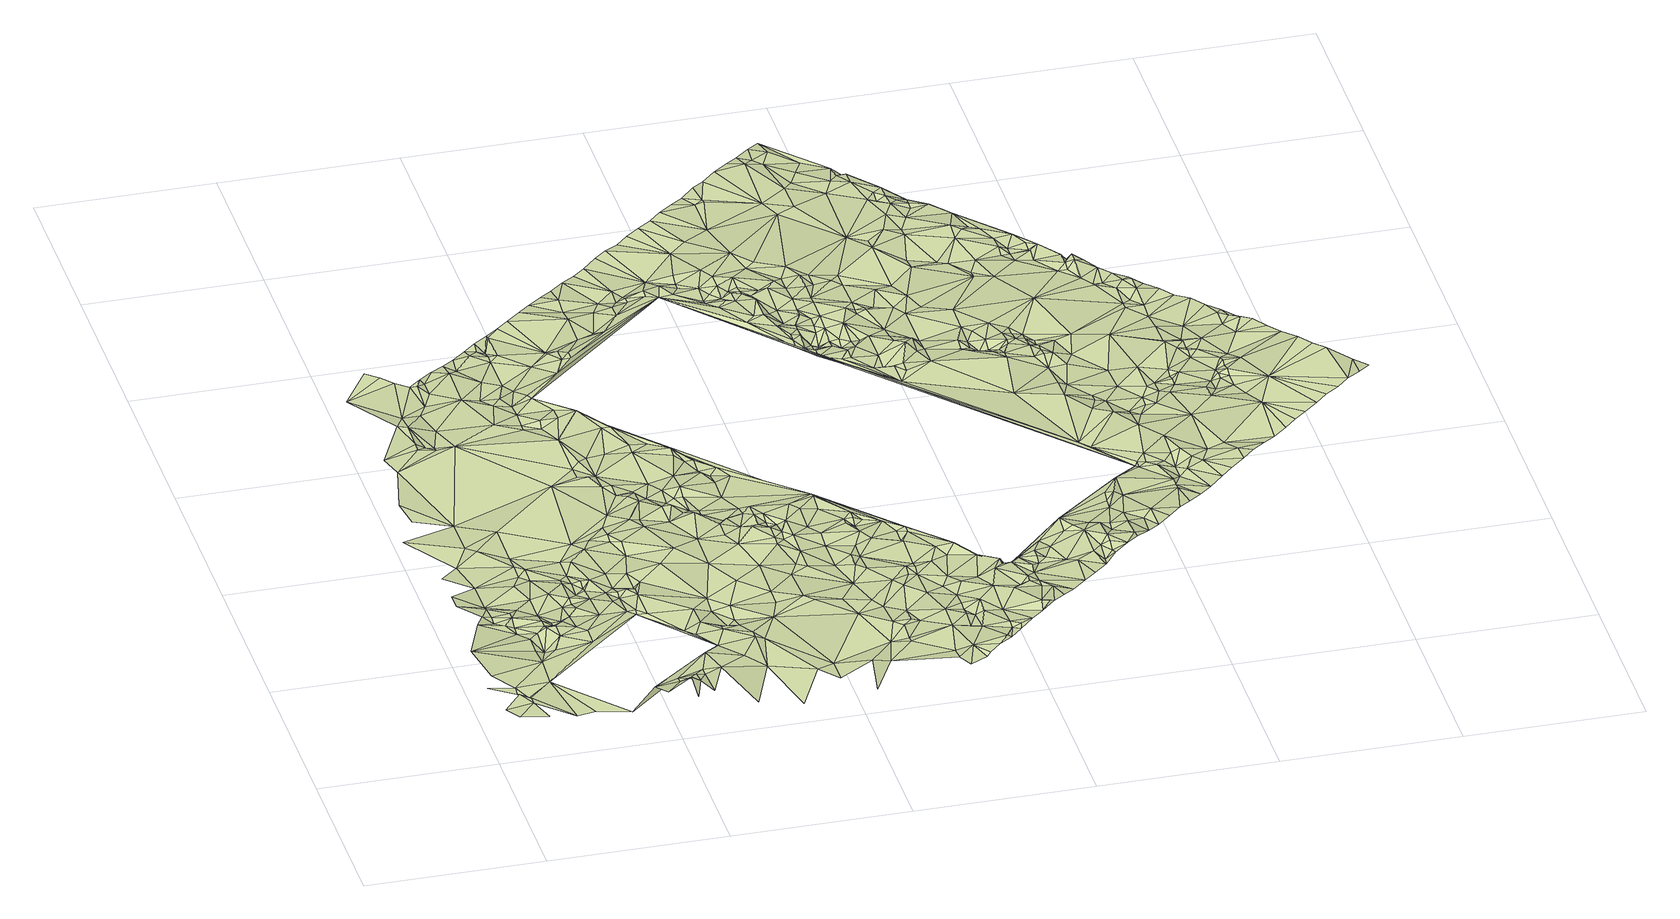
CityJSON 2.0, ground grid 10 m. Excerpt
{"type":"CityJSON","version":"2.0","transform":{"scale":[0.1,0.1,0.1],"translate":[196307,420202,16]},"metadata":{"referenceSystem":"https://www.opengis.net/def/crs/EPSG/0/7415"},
"CityObjects":{
"landuse1":{"type":"LandUse","attributes":{"3df_class":"Terrain","bgt_fysiekvoorkomen":"erf","bgt_status":"bestaand","identificatienamespace":"NL.IMGeo","onbegroeidterreindeeloptalud":"false","relatievehoogteligging":0,"aantal_punten":0},"geometry":[{"type":"MultiSurface","lod":"1","boundaries":[[[0,1,2]],[[3,2,1]],[[4,5,6]],[[7,1,0]],[[3,1,8]],[[9,6,3]],[[9,3,8]],[[4,6,9]],[[8,1,10]],[[11,12,13]],[[13,12,4]],[[4,9,14]],[[9,8,14]],[[14,8,10]],[[15,16,11]],[[4,14,13]],[[11,13,17]],[[10,18,14]],[[19,20,16]],[[21,11,17]],[[21,15,11]],[[22,23,24]],[[20,25,24]],[[19,16,26]],[[27,20,19]],[[15,26,16]],[[22,24,25]],[[25,20,27]],[[18,28,14]],[[19,29,27]],[[23,22,30]],[[19,26,29]],[[25,27,31]],[[17,13,32]],[[26,15,33]],[[26,33,29]],[[29,31,27]],[[34,35,30]],[[21,17,32]],[[13,36,32]],[[25,37,22]],[[13,14,38]],[[33,15,39]],[[39,15,21]],[[37,25,31]],[[32,39,21]],[[29,37,31]],[[33,40,29]],[[41,42,34]],[[33,39,43]],[[44,39,32]],[[32,36,45]],[[46,30,22]],[[36,13,38]],[[43,40,33]],[[45,44,32]],[[37,29,47]],[[22,37,48]],[[44,43,39]],[[40,47,29]],[[30,49,34]],[[22,48,46]],[[50,43,44]],[[45,50,44]],[[42,41,51]],[[45,36,38]],[[52,40,43]],[[53,41,34]],[[52,43,50]],[[37,47,48]],[[54,51,55]],[[40,56,47]],[[56,40,52]],[[46,57,30]],[[50,45,58]],[[52,50,59]],[[49,53,34]],[[56,52,59]],[[56,60,47]],[[58,59,50]],[[57,49,30]],[[56,59,60]],[[45,61,58]],[[61,45,38]],[[51,62,55]],[[63,48,47]],[[38,14,64]],[[47,60,65]],[[66,46,48]],[[60,59,67]],[[58,67,59]],[[63,47,65]],[[46,66,57]],[[53,68,41]],[[63,66,48]],[[65,60,67]],[[41,68,51]],[[53,49,69]],[[58,61,70]],[[67,58,70]],[[57,71,49]],[[66,71,57]],[[67,72,65]],[[68,53,69]],[[49,71,69]],[[73,74,75]],[[65,76,63]],[[70,72,67]],[[62,77,78]],[[79,65,72]],[[66,63,80]],[[81,61,38]],[[65,79,76]],[[82,71,66]],[[76,80,63]],[[83,28,74]],[[84,74,73]],[[72,85,79]],[[80,82,66]],[[73,75,86]],[[62,51,87]],[[72,70,85]],[[79,85,76]],[[88,69,71]],[[70,61,81]],[[89,78,77]],[[78,89,90]],[[91,80,76]],[[82,92,71]],[[91,76,85]],[[62,93,77]],[[80,94,82]],[[80,91,94]],[[95,84,73]],[[86,95,73]],[[81,38,64]],[[92,88,71]],[[96,97,86]],[[91,85,98]],[[85,70,99]],[[100,74,84]],[[92,82,94]],[[69,101,68]],[[91,102,94]],[[91,98,102]],[[86,97,95]],[[103,90,104]],[[105,84,95]],[[70,81,99]],[[77,106,89]],[[94,107,92]],[[107,94,102]],[[89,108,90]],[[62,87,93]],[[85,109,98]],[[97,105,95]],[[106,108,89]],[[101,69,88]],[[51,68,110]],[[98,111,102]],[[99,109,85]],[[106,77,93]],[[105,112,84]],[[92,107,111]],[[107,102,111]],[[90,108,104]],[[92,113,88]],[[114,115,97]],[[98,109,111]],[[97,115,105]],[[116,108,106]],[[111,113,92]],[[103,117,118]],[[103,104,119]],[[81,120,99]],[[116,106,93]],[[99,120,109]],[[115,112,105]],[[81,64,121]],[[121,120,81]],[[100,84,112]],[[103,119,117]],[[83,74,100]],[[104,108,122]],[[120,123,109]],[[109,124,111]],[[108,116,125]],[[93,87,116]],[[123,124,109]],[[114,126,115]],[[64,127,121]],[[87,51,110]],[[113,128,88]],[[129,113,111]],[[130,123,120]],[[108,125,122]],[[120,121,131]],[[124,129,111]],[[126,112,115]],[[130,124,123]],[[121,127,131]],[[125,116,87]],[[101,88,128]],[[130,120,131]],[[132,127,64]],[[128,113,129]],[[104,122,133]],[[101,110,68]],[[100,112,126]],[[130,134,124]],[[119,104,135]],[[130,131,136]],[[104,133,135]],[[129,124,137]],[[130,136,134]],[[83,132,64]],[[137,124,134]],[[101,128,138]],[[131,139,136]],[[127,140,131]],[[136,139,134]],[[127,132,140]],[[141,128,129]],[[134,139,137]],[[142,100,126]],[[83,143,132]],[[122,125,144]],[[133,145,135]],[[125,87,146]],[[132,143,147]],[[137,141,129]],[[148,149,126]],[[128,150,138]],[[122,144,133]],[[133,151,145]],[[83,100,142]],[[101,138,152]],[[135,145,153]],[[132,147,140]],[[141,150,128]],[[83,154,143]],[[145,151,155]],[[131,156,139]],[[143,154,147]],[[145,155,153]],[[133,144,151]],[[157,137,139]],[[142,126,149]],[[150,158,138]],[[131,140,156]],[[146,144,125]],[[138,158,152]],[[159,110,101]],[[101,152,159]],[[137,157,141]],[[141,160,150]],[[155,161,153]],[[160,158,150]],[[162,147,154]],[[87,110,163]],[[147,164,140]],[[142,165,83]],[[151,166,155]],[[87,167,146]],[[83,165,154]],[[168,147,162]],[[139,156,157]],[[147,168,164]],[[151,144,166]],[[166,161,155]],[[169,162,154]],[[165,142,149]],[[152,158,170]],[[140,164,156]],[[171,158,160]],[[172,160,141]],[[162,169,168]],[[173,167,87]],[[141,157,172]],[[169,154,174]],[[154,165,174]],[[170,159,152]],[[87,163,173]],[[146,175,144]],[[166,176,161]],[[164,168,177]],[[170,158,171]],[[159,178,110]],[[149,179,165]],[[180,181,149]],[[169,177,168]],[[175,182,144]],[[156,164,183]],[[160,172,171]],[[163,110,184]],[[185,184,110]],[[164,177,183]],[[186,166,144]],[[165,179,174]],[[182,186,144]],[[176,166,187]],[[167,188,146]],[[185,110,178]],[[146,189,175]],[[149,181,179]],[[157,156,190]],[[146,188,189]],[[182,175,191]],[[187,192,176]],[[186,187,166]],[[193,170,171]],[[159,194,178]],[[159,170,195]],[[174,196,169]],[[169,196,177]],[[157,190,172]],[[197,194,159]],[[156,183,198]],[[179,196,174]],[[177,196,183]],[[184,199,163]],[[175,200,191]],[[185,199,184]],[[175,189,200]],[[201,188,167]],[[170,193,195]],[[159,195,197]],[[202,182,191]],[[186,182,202]],[[178,199,185]],[[187,203,192]],[[171,204,193]],[[188,205,189]],[[199,206,163]],[[207,178,194]],[[156,198,190]],[[163,206,173]],[[172,208,171]],[[173,201,167]],[[199,178,207]],[[201,205,188]],[[181,209,179]],[[186,210,187]],[[191,200,211]],[[192,203,212]],[[199,213,206]],[[209,196,179]],[[197,214,194]],[[189,215,200]],[[194,216,207]],[[210,203,187]],[[206,213,173]],[[190,208,172]],[[171,208,204]],[[202,191,211]],[[193,217,195]],[[183,196,218]],[[193,204,217]],[[195,214,197]],[[202,210,186]],[[214,216,194]],[[189,205,219]],[[198,183,220]],[[181,221,209]],[[201,173,222]],[[201,222,205]],[[200,223,211]],[[203,224,212]],[[200,215,223]],[[225,199,207]],[[213,199,226]],[[195,227,214]],[[183,218,220]],[[215,189,219]],[[217,227,195]],[[227,216,214]],[[203,228,224]],[[224,229,212]],[[225,207,216]],[[203,210,228]],[[222,219,205]],[[204,230,217]],[[231,173,213]],[[198,232,190]],[[233,222,173]],[[228,234,224]],[[224,234,229]],[[225,216,227]],[[235,204,208]],[[227,217,236]],[[190,237,208]],[[238,202,211]],[[230,204,239]],[[240,228,210]],[[221,241,209]],[[238,210,202]],[[226,199,242]],[[217,230,236]],[[240,234,228]],[[233,215,219]],[[213,226,231]],[[204,235,239]],[[218,196,243]],[[232,198,220]],[[242,199,225]],[[222,233,219]],[[227,236,244]],[[245,229,234]],[[231,233,173]],[[211,223,246]],[[227,244,225]],[[223,215,246]],[[232,237,190]],[[234,240,247]],[[210,238,240]],[[230,248,236]],[[230,239,248]],[[220,218,243]],[[208,249,235]],[[245,234,247]],[[237,250,208]],[[209,251,196]],[[250,249,208]],[[215,233,252]],[[244,236,253]],[[196,254,243]],[[239,235,248]],[[236,248,253]],[[246,238,211]],[[255,231,226]],[[255,226,242]],[[256,225,244]],[[235,257,248]],[[244,253,258]],[[232,220,259]],[[245,247,260]],[[241,261,262]],[[263,253,248]],[[252,233,231]],[[220,243,259]],[[247,240,264]],[[248,257,265]],[[251,254,196]],[[242,225,256]],[[263,248,265]],[[235,249,266]],[[258,253,263]],[[241,267,209]],[[235,266,257]],[[238,264,240]],[[237,268,250]],[[244,258,256]],[[250,268,249]],[[255,252,231]],[[232,269,237]],[[247,264,260]],[[270,266,249]],[[268,270,249]],[[255,242,271]],[[268,237,272]],[[246,273,238]],[[215,252,274]],[[255,271,252]],[[259,275,232]],[[209,267,251]],[[276,265,257]],[[277,263,265]],[[243,254,278]],[[279,264,238]],[[263,277,258]],[[273,279,238]],[[280,242,256]],[[266,276,257]],[[237,281,272]],[[232,275,269]],[[267,241,262]],[[264,282,260]],[[270,283,266]],[[270,268,283]],[[256,258,284]],[[269,281,237]],[[242,285,271]],[[271,285,252]],[[286,273,246]],[[272,287,268]],[[285,242,280]],[[279,288,264]],[[279,273,288]],[[289,259,243]],[[276,277,265]],[[251,278,254]],[[290,275,259]],[[283,276,266]],[[268,291,283]],[[268,287,291]],[[292,258,277]],[[256,293,280]],[[294,288,273]],[[258,292,284]],[[285,295,252]],[[272,296,287]],[[281,296,272]],[[286,294,273]],[[278,289,243]],[[256,297,293]],[[297,256,284]],[[298,269,275]],[[299,267,262]],[[300,281,269]],[[290,298,275]],[[280,293,285]],[[289,290,259]],[[283,301,276]],[[291,301,283]],[[296,302,287]],[[287,303,291]],[[300,269,298]],[[252,295,274]],[[281,304,296]],[[288,305,264]],[[302,303,287]],[[300,304,281]],[[282,264,306]],[[293,295,285]],[[307,251,267]],[[291,308,301]],[[309,278,251]],[[291,303,308]],[[288,294,305]],[[302,296,310]],[[297,295,293]],[[311,297,284]],[[292,311,284]],[[310,296,304]],[[302,310,303]],[[312,300,298]],[[304,300,312]],[[282,306,313]],[[314,298,290]],[[303,310,308]],[[315,267,299]],[[316,292,277]],[[317,299,262]],[[307,267,318]],[[315,318,267]],[[246,215,319]],[[309,289,278]],[[274,295,297]],[[320,251,307]],[[311,274,297]],[[310,304,321]],[[304,312,321]],[[310,321,308]],[[289,314,290]],[[320,309,251]],[[316,311,292]],[[322,294,286]],[[264,305,306]],[[308,323,301]],[[324,312,298]],[[317,262,325]],[[316,274,311]],[[314,324,298]],[[313,326,327]],[[276,328,277]],[[308,321,323]],[[321,312,329]],[[330,307,318]],[[301,328,276]],[[322,305,294]],[[320,307,331]],[[332,318,315]],[[313,306,326]],[[333,314,289]],[[334,312,324]],[[331,307,330]],[[312,334,329]],[[335,315,299]],[[328,316,277]],[[336,289,309]],[[330,318,332]],[[320,336,309]],[[321,329,337]],[[338,324,314]],[[286,246,319]],[[321,337,323]],[[339,340,327]],[[341,333,289]],[[333,338,314]],[[327,326,339]],[[305,342,306]],[[301,323,328]],[[331,330,332]],[[335,299,317]],[[328,274,316]],[[215,274,343]],[[336,341,289]],[[335,332,315]],[[331,344,320]],[[322,342,305]],[[333,345,338]],[[341,345,333]],[[346,317,325]],[[324,338,347]],[[348,340,339]],[[325,349,346]],[[320,344,336]],[[329,350,337]],[[306,351,326]],[[324,352,334]],[[334,353,329]],[[337,354,323]],[[306,342,351]],[[331,332,355]],[[345,347,338]],[[346,335,317]],[[349,356,346]],[[347,352,324]],[[353,350,329]],[[326,357,339]],[[339,358,348]],[[337,350,354]],[[344,331,359]],[[354,328,323]],[[360,345,341]],[[336,360,341]],[[332,335,355]],[[361,342,322]],[[353,334,362]],[[362,334,352]],[[322,286,319]],[[359,331,355]],[[356,363,346]],[[351,357,326]],[[345,364,347]],[[344,365,336]],[[351,342,361]],[[357,358,339]],[[365,360,336]],[[366,346,363]],[[274,328,367]],[[364,352,347]],[[346,368,335]],[[350,369,354]],[[350,353,369]],[[353,362,370]],[[359,371,344]],[[370,362,352]],[[369,328,354]],[[360,372,345]],[[344,371,365]],[[355,335,373]],[[361,374,351]],[[370,375,353]],[[351,374,357]],[[376,364,345]],[[373,335,377]],[[335,368,377]],[[353,375,369]],[[360,365,371]],[[346,366,378]],[[376,345,372]],[[379,359,355]],[[346,378,368]],[[370,380,375]],[[381,355,373]],[[382,360,371]],[[383,371,359]],[[369,375,380]],[[355,381,384]],[[372,360,382]],[[358,357,385]],[[352,386,370]],[[364,386,352]],[[386,328,369]],[[385,387,358]],[[379,355,384]],[[388,357,374]],[[389,373,377]],[[379,383,359]],[[389,377,368]],[[361,322,319]],[[390,374,361]],[[370,386,380]],[[389,381,373]],[[369,380,386]],[[391,382,371]],[[366,392,378]],[[376,393,364]],[[388,385,357]],[[372,382,391]],[[394,371,383]],[[390,388,374]],[[395,389,368]],[[393,396,364]],[[367,328,386]],[[396,386,364]],[[384,381,397]],[[387,385,398]],[[397,381,389]],[[368,378,399]],[[394,391,371]],[[379,384,397]],[[383,379,400]],[[401,390,361]],[[402,395,368]],[[343,274,367]],[[399,378,392]],[[397,389,395]],[[403,388,390]],[[404,376,372]],[[388,405,385]],[[400,394,383]],[[368,399,402]],[[403,405,388]],[[376,406,393]],[[404,372,391]],[[393,406,396]],[[399,392,407]],[[396,367,386]],[[401,403,390]],[[406,376,404]],[[401,361,319]],[[397,395,408]],[[406,367,396]],[[409,379,397]],[[395,402,408]],[[400,379,409]],[[410,405,403]],[[411,391,394]],[[402,399,412]],[[399,407,412]],[[413,398,385]],[[400,414,394]],[[410,403,401]],[[405,413,385]],[[404,391,411]],[[397,408,409]],[[413,415,398]],[[416,402,412]],[[402,416,408]],[[417,367,406]],[[407,416,412]],[[404,417,406]],[[400,409,414]],[[410,413,405]],[[410,401,319]],[[394,418,411]],[[411,417,404]],[[394,414,418]],[[419,415,413]],[[408,420,409]],[[421,410,319]],[[422,408,416]],[[417,418,367]],[[413,410,421]],[[409,423,414]],[[418,417,411]],[[408,424,420]],[[408,422,424]],[[421,319,425]],[[418,343,367]],[[420,426,409]],[[426,423,409]],[[414,423,427]],[[414,427,418]],[[428,413,421]],[[429,425,319]],[[425,430,421]],[[431,424,422]],[[432,419,413]],[[428,421,430]],[[423,433,427]],[[420,434,426]],[[413,428,435]],[[420,424,436]],[[437,429,319]],[[438,423,426]],[[423,439,433]],[[440,431,422]],[[419,432,441]],[[427,343,418]],[[440,424,431]],[[442,437,319]],[[430,425,443]],[[438,439,423]],[[420,436,434]],[[444,425,429]],[[433,343,427]],[[426,434,438]],[[343,433,439]],[[444,443,425]],[[413,435,432]],[[440,445,424]],[[443,428,430]],[[445,436,424]],[[441,432,446]],[[434,447,438]],[[319,448,442]],[[343,439,449]],[[436,447,434]],[[438,450,439]],[[451,429,437]],[[435,428,452]],[[447,450,438]],[[453,445,440]],[[445,447,436]],[[429,454,444]],[[444,455,443]],[[439,456,449]],[[439,450,456]],[[452,428,443]],[[429,451,454]],[[442,457,437]],[[444,454,455]],[[432,458,446]],[[437,459,451]],[[432,435,452]],[[460,443,455]],[[445,461,447]],[[457,459,437]],[[456,462,449]],[[450,462,456]],[[453,461,445]],[[343,449,463]],[[454,451,459]],[[455,454,460]],[[442,464,457]],[[452,443,465]],[[443,460,465]],[[450,447,466]],[[462,467,449]],[[467,468,449]],[[454,459,469]],[[442,470,464]],[[454,471,460]],[[472,442,448]],[[470,442,472]],[[454,469,471]],[[432,473,458]],[[474,459,457]],[[447,461,466]],[[459,475,469]],[[463,449,468]],[[464,474,457]],[[476,462,450]],[[462,477,467]],[[458,473,478]],[[474,475,459]],[[469,479,471]],[[467,477,468]],[[460,480,465]],[[475,479,469]],[[460,471,480]],[[481,470,472]],[[482,472,448]],[[483,471,479]],[[470,484,464]],[[485,474,464]],[[452,486,432]],[[479,475,487]],[[476,477,462]],[[471,483,480]],[[474,487,475]],[[466,488,450]],[[484,485,464]],[[482,448,489]],[[472,490,481]],[[481,491,470]],[[477,492,468]],[[486,452,465]],[[490,472,482]],[[343,463,493]],[[450,488,476]],[[468,492,463]],[[432,486,473]],[[470,494,484]],[[479,495,483]],[[490,491,481]],[[482,489,496]],[[497,474,485]],[[470,491,494]],[[474,497,487]],[[487,495,479]],[[498,482,496]],[[490,482,499]],[[484,497,485]],[[483,495,480]],[[476,492,477]],[[499,482,498]],[[500,465,480]],[[490,501,491]],[[473,502,478]],[[499,501,490]],[[503,478,502]],[[504,496,489]],[[497,505,487]],[[448,506,489]],[[487,505,495]],[[494,507,484]],[[498,508,499]],[[504,498,496]],[[484,507,497]],[[486,465,500]],[[491,509,494]],[[501,499,508]],[[488,466,510]],[[511,489,512]],[[491,501,509]],[[492,513,463]],[[495,514,480]],[[504,508,498]],[[508,515,501]],[[511,504,489]],[[486,502,473]],[[501,515,509]],[[489,506,512]],[[507,516,497]],[[517,494,509]],[[480,514,500]],[[494,518,507]],[[488,519,476]],[[497,520,505]],[[521,511,512]],[[518,494,517]],[[476,522,492]],[[505,514,495]],[[497,516,520]],[[523,515,508]],[[319,524,448]],[[523,508,504]],[[513,493,463]],[[525,521,512]],[[510,526,488]],[[503,527,528]],[[507,518,516]],[[529,509,515]],[[515,523,529]],[[517,509,529]],[[530,504,511]],[[503,502,527]],[[523,504,530]],[[511,521,531]],[[532,486,500]],[[522,513,492]],[[526,519,488]],[[520,533,505]],[[525,512,506]],[[533,514,505]],[[518,534,516]],[[519,522,476]],[[518,517,534]],[[535,529,523]],[[511,531,530]],[[534,517,529]],[[535,523,530]],[[536,500,514]],[[516,537,520]],[[538,521,525]],[[534,537,516]],[[531,521,538]],[[539,493,513]],[[528,527,540]],[[541,535,530]],[[531,541,530]],[[533,536,514]],[[526,542,519]],[[529,535,543]],[[522,539,513]],[[500,544,532]],[[529,543,534]],[[545,533,520]],[[546,520,537]],[[542,547,519]],[[500,536,544]],[[548,525,506]],[[549,538,525]],[[535,541,543]],[[549,525,548]],[[502,550,527]],[[551,541,531]],[[547,522,519]],[[545,520,546]],[[552,542,526]],[[539,553,493]],[[527,554,540]],[[551,543,541]],[[542,555,547]],[[556,536,533]],[[557,531,538]],[[557,551,531]],[[553,539,522]],[[548,506,558]],[[343,493,524]],[[552,555,542]],[[537,534,559]],[[560,549,548]],[[561,522,547]],[[545,556,533]],[[559,534,543]],[[527,550,554]],[[554,562,540]],[[555,563,547]],[[448,564,506]],[[486,565,502]],[[543,551,557]],[[563,561,547]],[[556,544,536]],[[560,548,558]],[[486,532,565]],[[566,545,546]],[[549,567,538]],[[546,537,568]],[[522,561,569]],[[522,569,553]],[[552,570,555]],[[557,538,571]],[[567,549,560]],[[545,566,556]],[[570,563,555]],[[572,558,506]],[[570,561,563]],[[573,562,554]],[[502,574,550]],[[575,544,556]],[[543,576,559]],[[577,543,557]],[[559,568,537]],[[553,578,493]],[[571,538,567]],[[579,566,546]],[[556,566,575]],[[561,580,569]],[[565,532,544]],[[560,558,572]],[[543,577,576]],[[569,581,553]],[[582,557,571]],[[574,554,550]],[[577,557,582]],[[583,561,570]],[[584,546,568]],[[559,576,585]],[[569,580,581]],[[586,567,560]],[[583,580,561]],[[579,575,566]],[[546,584,579]],[[568,559,585]],[[586,560,572]],[[587,493,578]],[[576,588,585]],[[589,582,571]],[[581,578,553]],[[589,571,567]],[[554,574,573]],[[576,577,588]],[[493,587,590]],[[585,591,568]],[[574,502,565]],[[588,591,585]],[[580,592,581]],[[583,570,593]],[[589,567,586]],[[575,579,594]],[[592,580,583]],[[582,595,577]],[[572,506,596]],[[568,591,597]],[[588,597,591]],[[598,586,572]],[[582,589,595]],[[598,589,586]],[[493,590,599]],[[584,594,579]],[[581,592,600]],[[573,574,601]],[[600,578,581]],[[575,602,544]],[[577,603,588]],[[448,524,564]],[[604,583,593]],[[568,605,584]],[[598,595,589]],[[597,605,568]],[[604,592,583]],[[603,597,588]],[[577,595,606]],[[506,564,596]],[[607,587,578]],[[577,606,603]],[[544,602,565]],[[608,598,572]],[[609,600,592]],[[594,602,575]],[[590,587,607]],[[609,592,604]],[[605,597,603]],[[578,600,610]],[[594,584,611]],[[574,612,601]],[[493,599,524]],[[613,601,612]],[[607,578,610]],[[614,595,598]],[[584,605,611]],[[565,615,574]],[[607,599,590]],[[616,600,609]],[[617,609,604]],[[610,600,616]],[[618,598,608]],[[619,605,603]],[[614,598,618]],[[599,607,610]],[[603,606,619]],[[620,613,612]],[[616,609,617]],[[595,621,606]],[[612,574,622]],[[622,574,615]],[[608,572,623]],[[572,596,623]],[[615,565,602]],[[619,611,605]],[[611,624,594]],[[595,614,621]],[[625,619,606]],[[620,612,626]],[[617,627,616]],[[594,624,602]],[[628,618,608]],[[626,612,629]],[[614,618,628]],[[612,622,629]],[[626,630,620]],[[625,606,631]],[[628,632,614]],[[628,608,633]],[[610,616,634]],[[616,627,635]],[[621,631,606]],[[621,614,632]],[[636,596,564]],[[599,610,637]],[[608,638,633]],[[564,524,639]],[[640,629,622]],[[632,628,633]],[[641,622,615]],[[642,611,619]],[[626,629,643]],[[608,623,638]],[[630,626,643]],[[602,641,615]],[[524,599,644]],[[621,632,645]],[[632,633,646]],[[642,624,611]],[[629,640,647]],[[641,640,622]],[[634,616,635]],[[624,648,602]],[[638,649,633]],[[632,646,645]],[[650,564,639]],[[639,524,651]],[[652,630,643]],[[649,646,633]],[[623,653,638]],[[644,599,637]],[[654,623,596]],[[655,610,634]],[[596,636,656]],[[638,657,649]],[[658,636,564]],[[657,638,653]],[[639,651,659]],[[637,610,655]],[[629,660,643]],[[651,524,644]],[[648,661,602]],[[619,625,662]],[[647,660,629]],[[645,663,621]],[[621,663,631]],[[596,656,654]],[[624,661,648]],[[664,646,649]],[[665,624,642]],[[646,663,645]],[[657,653,666]],[[667,651,644]],[[660,652,643]],[[658,564,650]],[[668,647,640]],[[657,664,649]],[[653,623,669]],[[641,668,640]],[[634,635,670]],[[625,631,662]],[[659,651,667]],[[644,671,667]],[[672,641,602]],[[666,664,657]],[[673,639,659]],[[662,642,619]],[[664,674,646]],[[671,644,637]],[[674,663,646]],[[675,666,653]],[[602,661,676]],[[665,677,624]],[[654,669,623]],[[656,636,678]],[[650,639,673]],[[624,677,661]],[[669,675,653]],[[664,666,679]],[[680,636,658]],[[659,667,681]],[[682,652,660]],[[683,634,670]],[[665,642,684]],[[682,660,647]],[[681,667,671]],[[676,672,602]],[[683,655,634]],[[679,674,664]],[[682,647,668]],[[666,675,679]],[[656,678,654]],[[678,636,685]],[[655,686,637]],[[671,637,686]],[[668,641,687]],[[688,663,674]],[[680,685,636]],[[674,679,689]],[[690,669,654]],[[691,658,650]],[[674,689,688]],[[658,691,680]],[[681,671,692]],[[687,641,672]],[[665,684,677]],[[693,675,669]],[[686,692,671]],[[675,694,679]],[[659,681,695]],[[684,642,696]],[[690,693,669]],[[689,679,697]],[[661,677,698]],[[699,655,683]],[[679,694,697]],[[699,686,655]],[[700,682,668]],[[687,700,668]],[[661,698,676]],[[701,654,678]],[[631,663,702]],[[689,697,688]],[[703,690,654]],[[704,675,693]],[[705,694,675]],[[642,662,696]],[[680,691,685]],[[673,659,706]],[[705,675,704]],[[659,695,706]],[[693,690,703]],[[695,681,692]],[[707,692,686]],[[701,703,654]],[[697,694,708]],[[703,704,693]],[[687,709,700]],[[694,705,708]],[[710,682,700]],[[650,673,711]],[[650,712,691]],[[631,713,662]],[[707,686,699]],[[710,700,709]],[[714,678,685]],[[676,698,715]],[[716,687,672]],[[717,672,676]],[[650,711,712]],[[695,692,718]],[[663,688,702]],[[705,704,719]],[[719,704,703]],[[707,720,692]],[[685,691,714]],[[721,716,672]],[[721,672,717]],[[719,708,705]],[[717,676,715]],[[695,718,706]],[[709,687,722]],[[701,723,703]],[[701,678,724]],[[720,718,692]],[[711,673,725]],[[677,684,726]],[[702,713,631]],[[709,722,710]],[[722,687,716]],[[697,702,688]],[[696,662,727]],[[698,677,728]],[[729,707,699]],[[721,730,716]],[[726,684,696]],[[725,712,711]],[[730,721,717]],[[697,708,731]],[[723,719,703]],[[732,691,712]],[[720,707,733]],[[678,714,724]],[[730,722,716]],[[696,727,734]],[[733,707,729]],[[717,715,735]],[[698,728,715]],[[730,717,736]],[[691,732,714]],[[662,713,727]],[[724,723,701]],[[706,718,737]],[[708,719,731]],[[738,712,725]],[[722,739,710]],[[736,717,740]],[[737,718,720]],[[673,706,741]],[[740,717,735]],[[726,696,734]],[[728,677,726]],[[725,673,741]],[[739,722,730]],[[734,727,713]],[[719,723,731]],[[730,736,739]],[[732,712,738]],[[702,697,731]],[[737,720,733]],[[735,715,742]],[[738,725,743]],[[736,740,739]],[[729,744,733]],[[735,742,740]],[[738,743,732]],[[706,737,741]],[[732,745,714]],[[740,742,739]],[[715,728,746]],[[725,741,743]],[[715,746,742]],[[714,747,724]],[[726,748,728]],[[749,733,744]],[[734,713,750]],[[737,733,751]],[[752,723,724]],[[732,743,753]],[[754,726,734]],[[752,731,723]],[[714,745,747]],[[753,745,732]],[[746,739,742]],[[733,749,751]],[[748,755,728]],[[756,748,726]],[[757,741,737]],[[754,734,758]],[[759,753,743]],[[734,750,758]],[[741,759,743]],[[755,746,728]],[[751,757,737]],[[702,760,713]],[[761,745,753]],[[754,756,726]],[[747,752,724]],[[745,761,747]],[[748,762,755]],[[756,762,748]],[[746,755,762]],[[713,760,750]],[[763,761,753]],[[763,753,759]],[[754,758,764]],[[758,750,764]],[[751,749,765]],[[766,702,731]],[[756,754,767]],[[761,768,747]],[[754,764,767]],[[769,739,746]],[[762,770,746]],[[741,771,759]],[[751,772,757]],[[763,773,761]],[[750,774,764]],[[756,770,762]],[[761,773,775]],[[776,731,752]],[[761,775,768]],[[756,767,770]],[[767,764,777]],[[772,751,765]],[[778,774,750]],[[779,763,759]],[[750,760,778]],[[747,780,752]],[[702,781,760]],[[764,774,777]],[[782,773,763]],[[757,783,741]],[[770,767,784]],[[767,777,784]],[[768,780,747]],[[782,775,773]],[[771,779,759]],[[785,781,702]],[[775,782,768]],[[746,770,769]],[[772,786,757]],[[778,787,774]],[[766,785,702]],[[731,776,766]],[[774,787,777]],[[770,784,787]],[[787,784,777]],[[778,760,788]],[[789,782,763]],[[741,783,771]],[[763,779,789]],[[787,778,790]],[[752,780,791]],[[782,792,768]],[[778,788,790]],[[793,779,771]],[[760,794,788]],[[770,787,769]],[[781,794,760]],[[752,791,795]],[[786,783,757]],[[768,796,780]],[[752,797,776]],[[768,792,796]],[[752,795,797]],[[793,789,779]],[[794,798,788]],[[781,798,794]],[[790,769,787]],[[771,799,793]],[[781,785,800]],[[788,769,790]],[[789,801,782]],[[788,798,802]],[[782,801,792]],[[788,802,769]],[[800,785,803]],[[789,793,804]],[[791,780,805]],[[805,780,796]],[[800,806,781]],[[798,781,806]],[[807,785,766]],[[771,808,799]],[[792,809,796]],[[810,802,798]],[[810,769,802]],[[803,785,807]],[[793,799,804]],[[809,811,796]],[[791,812,795]],[[808,771,783]],[[813,789,804]],[[814,766,776]],[[796,811,805]],[[806,800,803]],[[812,791,805]],[[801,789,813]],[[810,798,806]],[[792,815,809]],[[807,766,816]],[[786,817,783]],[[776,797,814]],[[809,815,811]],[[766,814,816]],[[813,804,818]],[[804,799,818]],[[803,807,819]],[[801,813,820]],[[801,821,792]],[[821,815,792]],[[822,806,803]],[[813,818,820]],[[797,795,823]],[[823,795,812]],[[824,805,811]],[[807,816,825]],[[822,803,819]],[[815,824,811]],[[826,801,820]],[[805,824,812]],[[814,825,816]],[[819,807,825]],[[827,801,826]],[[783,817,828]],[[821,801,827]],[[823,812,824]],[[822,819,829]],[[818,799,830]],[[819,825,831]],[[799,808,830]],[[821,832,815]],[[797,833,814]],[[832,824,815]],[[819,831,829]],[[834,826,820]],[[820,818,830]],[[783,830,808]],[[825,814,835]],[[834,827,826]],[[834,821,827]],[[825,836,831]],[[837,783,828]],[[831,836,829]],[[797,823,838]],[[832,821,834]],[[835,836,825]],[[834,820,830]],[[814,833,835]],[[839,823,824]],[[833,797,838]],[[840,783,837]],[[830,783,840]],[[832,841,824]],[[838,823,842]],[[841,839,824]],[[843,823,839]],[[842,823,843]],[[832,834,844]],[[840,845,830]],[[846,834,830]],[[847,843,839]],[[844,841,832]],[[848,842,843]],[[849,839,841]],[[847,848,843]],[[849,847,839]],[[845,850,830]],[[851,848,847]],[[852,849,841]],[[849,851,847]],[[851,849,852]],[[841,853,852]],[[834,846,844]],[[850,854,830]],[[841,844,853]],[[830,855,846]],[[856,830,854]],[[856,855,830]],[[856,854,857]],[[857,854,858]],[[858,859,857]]]}]}
},
"vertices":[
[17,23,21],[27,33,22],[12,33,20],[22,43,22],[22,53,20],[7,53,22],[22,48,19],[32,18,22],[27,38,22],[27,43,19],[47,18,20],[7,88,24],[12,63,23],[42,73,21],[41,53,21],[37,108,18],[17,113,24],[42,88,19],[57,18,21],[27,118,20],[22,123,22],[42,98,20],[27,138,18],[12,148,21],[12,138,21],[27,133,20],[32,113,21],[27,123,21],[76,13,21],[37,118,22],[27,158,18],[37,123,22],[47,88,17],[37,113,19],[22,178,19],[12,168,20],[52,83,21],[42,128,20],[72,83,23],[47,103,20],[52,113,21],[32,198,18],[2,212,18],[52,108,21],[52,103,23],[57,93,23],[47,153,19],[52,123,18],[52,138,19],[52,172,19],[57,103,23],[32,222,17],[57,108,20],[37,192,19],[12,232,17],[9,248,18],[57,113,19],[52,163,18],[67,98,24],[62,108,22],[62,113,19],[72,93,24],[17,282,17],[62,138,21],[102,107,21],[67,128,18],[57,158,18],[67,113,21],[52,208,19],[52,182,18],[82,108,23],[57,168,19],[72,118,23],[107,33,23],[92,28,25],[97,18,27],[72,133,20],[32,298,19],[12,292,19],[72,128,19],[72,148,20],[97,108,23],[72,153,19],[136,66,21],[107,38,22],[82,128,21],[112,28,28],[52,298,18],[77,172,18],[32,302,20],[27,322,20],[77,138,18],[77,158,18],[42,298,17],[77,148,19],[112,33,24],[112,13,25],[117,28,25],[82,138,20],[92,118,24],[127,58,23],[87,188,18],[82,143,18],[7,352,20],[32,332,18],[117,38,23],[37,302,17],[82,148,20],[32,318,21],[92,133,20],[92,248,17],[87,148,20],[122,43,22],[82,168,20],[122,18,24],[122,38,22],[42,302,16],[30,371,20],[23,377,20],[36,364,20],[97,123,22],[102,108,23],[42,332,18],[97,128,23],[97,138,19],[47,318,16],[132,43,22],[107,103,23],[92,178,20],[97,153,19],[102,128,24],[107,123,23],[122,83,22],[47,342,17],[107,133,21],[43,358,20],[107,128,23],[107,148,21],[97,188,19],[112,138,21],[132,103,22],[112,168,19],[147,53,21],[127,78,22],[67,342,18],[47,358,20],[77,312,19],[132,88,23],[142,3,23],[157,43,19],[107,182,20],[52,352,18],[107,198,19],[50,364,20],[142,78,23],[52,362,18],[142,113,21],[127,153,21],[107,188,21],[112,208,20],[112,178,22],[58,371,19],[142,83,22],[107,262,17],[142,103,19],[157,68,22],[67,368,19],[92,308,16],[147,88,18],[152,83,21],[122,198,22],[127,188,23],[137,163,23],[107,292,17],[157,73,22],[82,332,18],[66,377,18],[152,93,18],[117,238,19],[162,68,20],[167,3,18],[182,33,19],[77,342,16],[152,103,21],[107,252,18],[112,248,20],[82,358,17],[72,372,17],[92,312,16],[92,322,17],[152,148,20],[87,338,18],[73,383,17],[127,198,21],[122,228,19],[132,218,20],[172,88,20],[127,222,21],[162,128,20],[117,252,17],[92,332,16],[102,308,15],[92,352,17],[82,382,19],[142,192,21],[102,312,18],[112,268,17],[122,238,19],[152,172,21],[192,38,18],[92,378,16],[97,348,15],[81,390,17],[117,272,16],[132,228,19],[104,336,17],[132,232,17],[142,208,21],[177,103,19],[112,322,17],[177,113,20],[192,23,18],[112,312,18],[102,338,18],[87,388,17],[142,238,17],[127,272,17],[137,222,18],[92,382,17],[88,396,17],[147,208,21],[132,298,17],[177,138,21],[122,312,21],[92,388,15],[157,198,21],[147,218,16],[172,163,20],[112,368,16],[152,202,19],[97,382,17],[212,33,20],[142,272,16],[192,103,21],[147,228,18],[96,402,17],[122,352,20],[97,402,16],[157,208,16],[167,182,22],[167,172,21],[217,83,18],[137,298,17],[152,222,16],[197,98,21],[142,278,17],[157,242,17],[162,202,16],[157,228,19],[192,128,19],[104,409,16],[207,3,21],[222,33,18],[157,222,16],[122,378,17],[162,208,15],[172,192,17],[227,53,17],[177,178,21],[192,158,20],[172,188,21],[152,278,16],[182,172,24],[127,362,22],[182,248,15],[197,138,19],[182,202,17],[177,218,15],[212,98,19],[122,372,20],[162,262,17],[192,163,21],[111,415,16],[182,192,20],[172,242,17],[162,268,18],[132,362,22],[187,178,21],[127,372,21],[222,113,18],[202,133,20],[187,188,21],[177,232,16],[167,258,15],[132,368,22],[172,258,15],[192,172,22],[172,248,14],[202,148,20],[237,48,19],[197,163,19],[187,198,20],[192,178,19],[192,182,19],[197,168,21],[142,388,16],[142,408,17],[232,68,20],[192,188,21],[227,93,19],[197,178,19],[177,242,14],[202,163,21],[119,421,17],[217,133,18],[237,53,18],[187,238,15],[257,33,19],[237,63,20],[194,417,17],[232,88,17],[202,178,21],[157,388,19],[207,192,22],[217,153,18],[257,23,21],[142,418,15],[126,428,16],[222,202,20],[212,172,19],[242,68,20],[242,78,19],[247,68,18],[227,128,20],[217,163,20],[262,58,19],[242,108,20],[212,188,21],[227,138,20],[142,428,17],[134,434,16],[232,123,20],[152,392,16],[305,110,17],[247,103,19],[232,138,18],[267,33,21],[232,148,19],[141,440,15],[262,18,19],[222,188,19],[157,412,16],[237,158,21],[232,172,21],[222,198,21],[262,73,20],[272,23,19],[162,422,15],[149,447,15],[257,93,19],[252,118,21],[167,402,19],[232,168,21],[274,24,21],[242,153,19],[252,113,19],[281,31,21],[262,158,20],[277,53,19],[237,178,21],[237,168,18],[257,113,18],[257,123,19],[272,68,19],[167,412,18],[237,172,21],[257,143,21],[272,58,17],[287,38,21],[272,88,18],[242,172,19],[272,73,18],[257,118,20],[267,98,18],[272,78,19],[172,432,15],[252,168,19],[157,453,14],[172,422,14],[277,68,17],[177,418,16],[267,123,19],[289,37,20],[257,148,18],[272,108,18],[282,68,19],[257,158,18],[282,78,20],[164,459,14],[292,48,19],[277,98,20],[187,418,18],[292,53,20],[177,422,16],[272,133,21],[177,428,13],[262,153,20],[296,44,20],[292,68,18],[292,88,21],[187,422,19],[277,128,18],[297,48,21],[192,438,14],[287,103,18],[172,466,15],[304,51,21],[282,133,22],[292,123,19],[179,472,15],[302,83,21],[197,428,17],[311,57,21],[297,103,22],[312,63,24],[202,418,17],[307,88,19],[302,113,21],[207,432,14],[217,408,15],[207,428,14],[317,63,23],[212,462,14],[302,108,21],[312,88,21],[207,438,16],[317,83,20],[222,398,18],[312,93,21],[307,108,21],[319,64,22],[187,478,14],[232,378,19],[217,422,16],[217,412,14],[322,78,22],[194,485,14],[317,88,20],[252,352,16],[312,113,20],[317,98,19],[227,402,19],[222,438,17],[326,70,21],[227,412,14],[222,418,14],[317,103,21],[237,382,20],[202,491,14],[232,402,18],[227,422,16],[333,77,19],[322,108,18],[327,128,19],[242,382,20],[227,432,16],[341,84,19],[322,113,20],[322,118,20],[232,412,17],[247,372,18],[232,418,14],[252,358,17],[222,472,14],[242,398,20],[237,408,18],[337,108,18],[327,113,18],[210,497,14],[237,412,17],[237,428,16],[252,362,18],[257,352,15],[237,418,16],[252,378,15],[247,388,16],[242,452,16],[242,408,16],[342,103,20],[262,342,15],[257,362,17],[257,368,17],[332,123,18],[342,143,22],[257,372,17],[247,412,16],[262,348,15],[252,392,15],[262,352,13],[262,358,12],[247,438,14],[262,362,8],[237,482,13],[217,504,14],[272,352,14],[252,412,17],[297,302,18],[262,382,17],[267,358,10],[267,368,13],[348,90,19],[277,338,19],[272,332,18],[342,133,20],[257,418,17],[267,362,8],[262,388,16],[267,372,15],[267,378,16],[352,108,21],[262,398,17],[277,332,18],[352,128,22],[272,358,13],[396,191,17],[287,322,16],[356,97,19],[237,508,13],[225,510,14],[272,368,15],[277,352,12],[282,342,18],[252,442,15],[262,412,15],[272,378,17],[277,358,14],[262,422,15],[272,392,17],[292,332,17],[347,133,23],[232,516,13],[282,352,15],[357,103,18],[282,368,17],[267,432,16],[272,408,17],[272,398,16],[357,113,21],[297,318,18],[292,322,15],[242,508,14],[287,352,15],[363,104,21],[357,138,20],[242,512,13],[362,108,20],[272,422,16],[292,352,17],[302,312,18],[287,382,17],[302,318,19],[362,118,24],[240,523,14],[362,113,23],[372,218,19],[277,488,13],[277,412,15],[307,332,23],[292,388,16],[362,133,22],[371,110,22],[302,338,21],[317,318,18],[247,529,13],[272,502,12],[277,422,15],[292,378,15],[302,358,16],[372,153,18],[287,412,16],[367,128,20],[367,133,21],[302,348,18],[377,118,23],[292,408,15],[292,382,15],[312,328,19],[372,158,19],[297,378,17],[312,338,21],[372,163,21],[297,382,16],[377,133,21],[378,117,21],[292,418,15],[317,342,16],[352,278,17],[302,382,15],[317,332,17],[382,178,20],[377,143,20],[255,536,14],[307,458,12],[312,378,16],[386,124,19],[307,398,16],[317,372,15],[377,163,21],[337,328,16],[387,138,18],[382,163,18],[317,402,14],[272,538,15],[263,542,14],[337,338,16],[287,492,14],[392,143,20],[393,130,18],[337,332,14],[322,388,16],[270,548,13],[342,352,15],[287,512,13],[357,312,18],[317,442,14],[327,378,14],[277,542,14],[401,137,18],[342,332,14],[282,538,13],[278,555,13],[342,368,16],[342,338,14],[347,332,11],[412,163,18],[408,144,18],[377,268,18],[412,172,18],[352,322,16],[377,212,19],[292,518,12],[307,502,13],[332,418,14],[287,548,14],[397,188,18],[347,348,14],[352,338,14],[297,528,12],[317,452,12],[352,332,11],[397,242,20],[397,192,19],[285,561,12],[357,318,17],[377,302,14],[412,168,17],[377,282,17],[357,328,13],[387,248,20],[402,198,20],[302,538,11],[327,458,14],[362,402,13],[357,352,15],[362,332,16],[332,428,12],[362,328,16],[402,192,18],[312,512,14],[372,312,16],[415,150,17],[407,188,18],[327,492,12],[407,228,19],[362,342,14],[372,322,17],[332,472,14],[337,452,13],[382,282,15],[367,332,16],[392,262,16],[412,192,17],[316,527,12],[423,157,16],[347,422,12],[392,268,15],[417,178,15],[322,508,14],[367,348,13],[367,342,13],[377,312,17],[397,258,17],[417,188,15],[377,318,16],[372,332,15],[417,198,18],[352,418,13],[372,338,14],[337,458,12],[430,163,16],[317,518,13],[387,302,15],[387,372,14],[382,312,17],[377,322,16],[377,328,13],[417,212,20],[422,182,17],[377,332,13],[322,518,13],[322,520,10],[407,242,17],[407,248,15],[372,398,14],[407,272,16],[342,468,13],[332,498,12],[337,482,14],[422,198,20],[387,328,14],[427,192,18],[332,492,10],[337,502,12],[392,312,14],[407,292,14],[412,242,16],[362,442,13],[362,408,12],[362,452,15],[438,170,17],[337,492,13],[397,332,14],[417,258,16],[432,188,17],[367,418,13],[347,478,12],[342,488,12],[437,198,17],[417,252,15],[348,490,10],[347,482,13],[437,232,18],[357,478,13],[422,248,18],[445,177,17],[422,268,16],[367,468,12],[422,288,16],[367,448,14],[453,183,18],[387,412,13],[452,192,19],[417,328,13],[427,262,16],[382,428,13],[372,452,12],[382,438,12],[447,202,17],[382,422,11],[432,258,17],[407,398,12],[427,272,15],[377,448,13],[437,268,15],[387,422,11],[460,190,18],[432,358,12],[387,428,11],[437,282,16],[415,411,10],[392,438,13],[452,248,18],[468,197,17],[437,272,16],[397,418,14],[437,278,14],[432,352,13],[397,422,12],[397,412,12],[452,258,17],[442,308,17],[417,388,12],[442,278,16],[477,238,16],[397,428,13],[422,378,13],[475,203,16],[402,422,15],[412,402,14],[457,268,14],[412,412,13],[442,312,15],[452,292,15],[457,258,15],[412,398,12],[442,328,14],[447,302,16],[442,342,12],[417,402,15],[467,258,16],[422,382,11],[462,278,14],[417,408,15],[427,382,11],[462,268,15],[452,308,16],[428,396,12],[432,372,13],[472,252,14],[452,298,16],[422,404,13],[452,302,15],[452,312,14],[462,272,16],[442,352,13],[457,298,16],[437,362,11],[483,210,16],[467,268,16],[437,378,14],[467,272,18],[467,288,15],[434,389,12],[457,328,12],[462,308,16],[442,368,14],[467,278,16],[467,282,17],[490,217,16],[441,381,13],[487,262,16],[442,378,14],[472,292,14],[460,358,13],[477,282,17],[454,366,13],[447,373,13],[497,223,16],[467,351,14],[477,322,14],[505,230,16],[482,312,14],[473,343,14],[477,332,15],[505,305,15],[512,237,16],[512,298,15],[482,328,15],[480,336,14],[487,322,17],[520,243,16],[486,328,14],[493,320,16],[499,313,15],[527,250,16],[518,290,15],[524,284,15],[535,271,14],[535,256,15],[542,263,14]
]}
